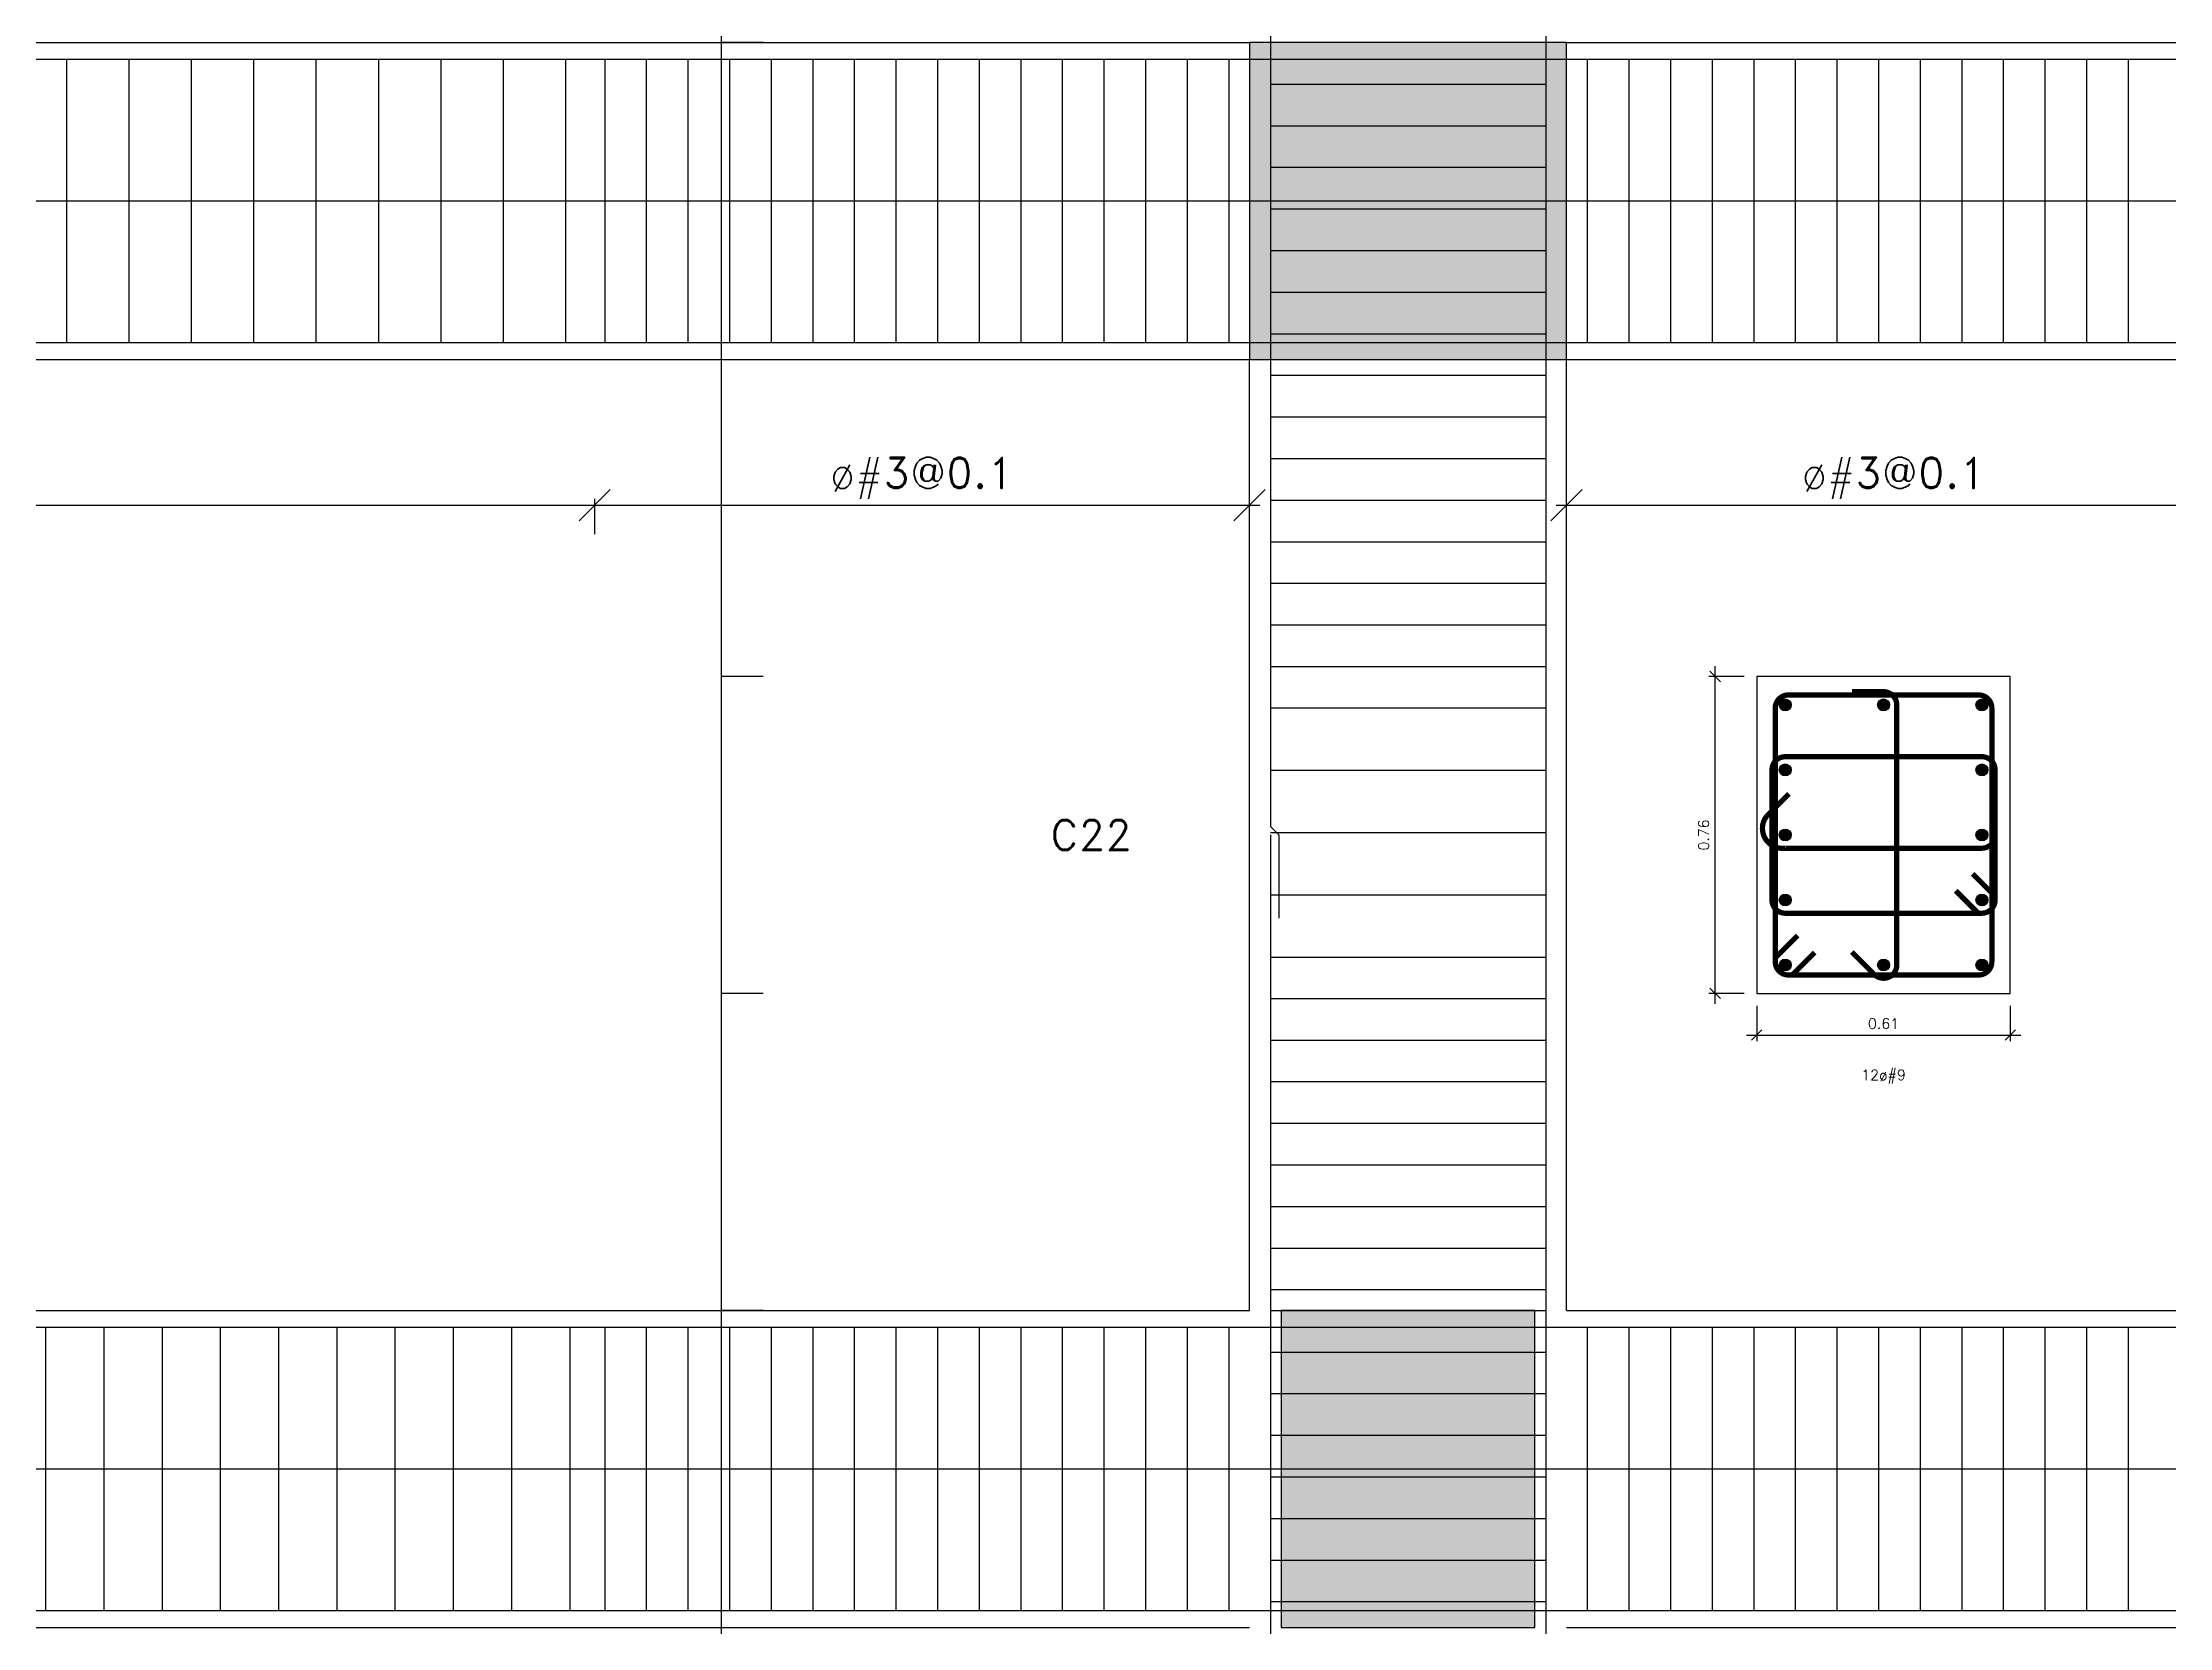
# Model space of a CAD drawing. Header units: inches. Extents: x 2674 to 28325, y -8016 to 21827.
# Drawn here: x 10241.9 to 10497.5, y -2017.1 to -1826.6 of the extents above; entities that cross this region are included whole.
import ezdxf

# ---------------------------------------------------------------- set-up
doc = ezdxf.new("R2010")
doc.units = ezdxf.units.IN
doc.header["$MEASUREMENT"] = 0
for name, color, linetype in [('Beam', 3, 'Continuous'), ('Beam elevation contour', 7, 'Continuous'), ('Beam rebar bot', 2, 'Continuous'), ('Beam rebar top', 2, 'Continuous'), ('Beam tie corner', 6, 'Continuous'), ('Beam tie mid', 4, 'Continuous'), ('Column elevation contorno', 7, 'Continuous'), ('Columns', 5, 'Continuous'), ('Dimensions', 7, 'Continuous'), ('Porticos', 7, 'Continuous'), ('Rebar long', 5, 'Continuous'), ('Rebar tie', 4, 'Continuous'), ('Texts', 7, 'Continuous')]:
    doc.layers.add(name, color=color, linetype=linetype)
doc.layers.add('Beam torsion rebar', color=7, linetype='Continuous', true_color=0xaf0000)
doc.styles.add('Letra', font='romand.shx')
doc.dimstyles.new('Dimension', dxfattribs={"dimscale": 0.083333, "dimtxt": 0.025, "dimasz": 0.025, "dimexe": 0.015, "dimexo": 0.03, "dimgap": 0.015, "dimtad": 1, "dimdec": 1, "dimzin": 0, "dimdsep": 46, "dimlunit": 4, "dimtxsty": 'Letra', "dimblk": 'OBLIQUE', "dimcen": 0.015, "dimdle": 0.025, "dimclrd": 256, "dimclre": 1, "dimclrt": 4, "dimadec": 0, "dimazin": 0, "dimtfac": 1, "dimtdec": 1, "dimtofl": 0, "dimtmove": 0, "dimatfit": 3, "dimfxl": 1, "dimtolj": 1, "dimtzin": 0, "dimarcsym": 0})

# ---------------------------------------------------------------- blocks, each defined once
blk = doc.blocks.new('_Oblique')
at = {"color": 0, "linetype": 'ByBlock', "lineweight": -2}
blk.add_line((-0.5, -0.5), (0.5, 0.5), dxfattribs=at)
blk = doc.blocks.new('*D585')
at = {"layer": 'Defpoints', "color": 0, "transparency": 16777216}
for p in [(10323.5, -1788.51), (10328.5, -1788.51), (10328.5, -1826.61)]:
    blk.add_point(p, dxfattribs=at)
at = {"layer": 'Dimensions', "color": 1, "linetype": 'ByBlock', "lineweight": -2, "transparency": 16777216}
for p, q in [((10328.5, -1788.51), (10323.5, -1788.51)), ((10328.5, -1826.61), (10323.5, -1826.61))]:
    blk.add_line(p, q, dxfattribs=at)
at = {"layer": 'Dimensions', "linetype": 'ByBlock', "lineweight": -2, "transparency": 16777216}
blk.add_line((10323.5, -1826.62), (10323.5, -1788.51), dxfattribs=at)
at = {"layer": 'Dimensions', "lineweight": -2, "transparency": 16777216, "xscale": 0.006249999999999999, "yscale": 0.006249999999999999, "zscale": 0.006249999999999999}
for p, rotation in [((10323.5, -1788.51), 90), ((10323.5, -1826.61), 270)]:
    blk.add_blockref('_Oblique', p, dxfattribs=dict(at, rotation=rotation))
at = {"layer": 'Dimensions', "color": 4, "transparency": 16777216, "insert": (10323.49, -1807.56), "char_height": 0.00625, "attachment_point": 5, "rotation": 90, "style": 'Letra'}
blk.add_mtext('\\A1;ø#3@0.1', dxfattribs=at)
blk = doc.blocks.new('*D31')
at = {"color": 1, "linetype": 'ByBlock', "lineweight": -2, "transparency": 16777216}
for p, q in [((-0.3348, 0.381), (-0.4198, 0.381)), ((-0.3348, -0.381), (-0.4198, -0.381))]:
    blk.add_line(p, q, dxfattribs=at)
at = {"linetype": 'ByBlock', "lineweight": -2, "transparency": 16777216}
blk.add_line((-0.4048, -0.406), (-0.4048, 0.406), dxfattribs=at)
at = {"layer": 'Defpoints', "transparency": 16777216}
for p in [(-0.4048, 0.381), (-0.3048, 0.381), (-0.3048, -0.381)]:
    blk.add_point(p, dxfattribs=at)
at = {"lineweight": -2, "transparency": 16777216, "xscale": 0.025, "yscale": 0.025, "zscale": 0.025}
for p, rotation in [((-0.4048, 0.381), 90), ((-0.4048, -0.381), 270)]:
    blk.add_blockref('_Oblique', p, dxfattribs=dict(at, rotation=rotation))
at = {"color": 4, "transparency": 16777216, "insert": (-0.4198, 0), "char_height": 0.025, "attachment_point": 8, "rotation": 90, "style": 'Letra'}
blk.add_mtext('0.76', dxfattribs=at)
blk = doc.blocks.new('*D32')
at = {"color": 1, "linetype": 'ByBlock', "lineweight": -2, "transparency": 16777216}
for p, q in [((-0.3048, -0.411), (-0.3048, -0.496)), ((0.3048, -0.411), (0.3048, -0.496))]:
    blk.add_line(p, q, dxfattribs=at)
at = {"linetype": 'ByBlock', "lineweight": -2, "transparency": 16777216}
blk.add_line((-0.3298, -0.481), (0.3298, -0.481), dxfattribs=at)
at = {"layer": 'Defpoints', "transparency": 16777216}
for p in [(-0.3048, -0.381), (0.3048, -0.381), (0.3048, -0.481)]:
    blk.add_point(p, dxfattribs=at)
at = {"lineweight": -2, "transparency": 16777216, "xscale": 0.025, "yscale": 0.025, "zscale": 0.025, "rotation": 180}
blk.add_blockref('_Oblique', (-0.3048, -0.481), dxfattribs=at)
at = {"lineweight": -2, "transparency": 16777216, "xscale": 0.025, "yscale": 0.025, "zscale": 0.025}
blk.add_blockref('_Oblique', (0.3048, -0.481), dxfattribs=at)
at = {"color": 4, "transparency": 16777216, "insert": (0, -0.466), "char_height": 0.025, "attachment_point": 8, "style": 'Letra'}
blk.add_mtext('0.61', dxfattribs=at)
blk = doc.blocks.new('#9')
blk.add_hatch(color=256).paths.add_polyline_path([(0.0143, 0, 1), (-0.0143, 0, 1)])
at = {"color": 0}
blk.add_circle((0, 0), 0.0143, dxfattribs=at)
blk = doc.blocks.new('*D588')
at = {"layer": 'Defpoints', "color": 0, "transparency": 16777216}
for p in [(10323.5, -1940.91), (10328.5, -1940.91), (10328.5, -1979.01)]:
    blk.add_point(p, dxfattribs=at)
at = {"layer": 'Dimensions', "color": 1, "linetype": 'ByBlock', "lineweight": -2, "transparency": 16777216}
for p, q in [((10328.5, -1940.91), (10323.5, -1940.91)), ((10328.5, -1979.01), (10323.5, -1979.01))]:
    blk.add_line(p, q, dxfattribs=at)
at = {"layer": 'Dimensions', "linetype": 'ByBlock', "lineweight": -2, "transparency": 16777216}
blk.add_line((10323.5, -1979.02), (10323.5, -1940.91), dxfattribs=at)
at = {"layer": 'Dimensions', "lineweight": -2, "transparency": 16777216, "xscale": 0.006249999999999999, "yscale": 0.006249999999999999, "zscale": 0.006249999999999999}
for p, rotation in [((10323.5, -1940.91), 90), ((10323.5, -1979.01), 270)]:
    blk.add_blockref('_Oblique', p, dxfattribs=dict(at, rotation=rotation))
at = {"layer": 'Dimensions', "color": 4, "transparency": 16777216, "insert": (10323.49, -1959.96), "char_height": 0.00625, "attachment_point": 5, "rotation": 90, "style": 'Letra'}
blk.add_mtext('\\A1;ø#3@0.1', dxfattribs=at)
blk = doc.blocks.new('*D589')
at = {"layer": 'Defpoints', "color": 0, "transparency": 16777216}
for p in [(10323.5, -1826.61), (10328.5, -1826.61), (10328.5, -1902.81)]:
    blk.add_point(p, dxfattribs=at)
at = {"layer": 'Dimensions', "color": 1, "linetype": 'ByBlock', "lineweight": -2, "transparency": 16777216}
for p, q in [((10328.5, -1826.61), (10323.5, -1826.61)), ((10328.5, -1902.81), (10323.5, -1902.81))]:
    blk.add_line(p, q, dxfattribs=at)
at = {"layer": 'Dimensions', "linetype": 'ByBlock', "lineweight": -2, "transparency": 16777216}
blk.add_line((10323.5, -1902.82), (10323.5, -1826.61), dxfattribs=at)
at = {"layer": 'Dimensions', "lineweight": -2, "transparency": 16777216, "xscale": 0.006249999999999999, "yscale": 0.006249999999999999, "zscale": 0.006249999999999999}
for p, rotation in [((10323.5, -1826.61), 90), ((10323.5, -1902.81), 270)]:
    blk.add_blockref('_Oblique', p, dxfattribs=dict(at, rotation=rotation))
at = {"layer": 'Dimensions', "color": 4, "transparency": 16777216, "insert": (10323.49, -1864.71), "char_height": 0.00625, "attachment_point": 5, "rotation": 90, "style": 'Letra'}
blk.add_mtext('\\A1;ø#3@0.1', dxfattribs=at)
blk = doc.blocks.new('*D590')
at = {"layer": 'Defpoints', "color": 0, "transparency": 16777216}
for p in [(10323.5, -1902.81), (10328.5, -1902.81), (10328.5, -1940.91)]:
    blk.add_point(p, dxfattribs=at)
at = {"layer": 'Dimensions', "color": 1, "linetype": 'ByBlock', "lineweight": -2, "transparency": 16777216}
for p, q in [((10328.5, -1902.81), (10323.5, -1902.81)), ((10328.5, -1940.91), (10323.5, -1940.91))]:
    blk.add_line(p, q, dxfattribs=at)
at = {"layer": 'Dimensions', "linetype": 'ByBlock', "lineweight": -2, "transparency": 16777216}
blk.add_line((10323.5, -1940.92), (10323.5, -1902.81), dxfattribs=at)
at = {"layer": 'Dimensions', "lineweight": -2, "transparency": 16777216, "xscale": 0.006249999999999999, "yscale": 0.006249999999999999, "zscale": 0.006249999999999999}
for p, rotation in [((10323.5, -1902.81), 90), ((10323.5, -1940.91), 270)]:
    blk.add_blockref('_Oblique', p, dxfattribs=dict(at, rotation=rotation))
at = {"layer": 'Dimensions', "color": 4, "transparency": 16777216, "insert": (10323.49, -1921.86), "char_height": 0.00625, "attachment_point": 5, "rotation": 90, "style": 'Letra'}
blk.add_mtext('\\A1;ø#3@0.15', dxfattribs=at)
blk = doc.blocks.new('*D592')
at = {"layer": 'Defpoints', "color": 0, "transparency": 16777216}
for p in [(10323.5, -1979.01), (10328.5, -1979.01), (10328.5, -2055.21)]:
    blk.add_point(p, dxfattribs=at)
at = {"layer": 'Dimensions', "color": 1, "linetype": 'ByBlock', "lineweight": -2, "transparency": 16777216}
for p, q in [((10328.5, -1979.01), (10323.5, -1979.01)), ((10328.5, -2055.21), (10323.5, -2055.21))]:
    blk.add_line(p, q, dxfattribs=at)
at = {"layer": 'Dimensions', "linetype": 'ByBlock', "lineweight": -2, "transparency": 16777216}
blk.add_line((10323.5, -2055.22), (10323.5, -1979.01), dxfattribs=at)
at = {"layer": 'Dimensions', "lineweight": -2, "transparency": 16777216, "xscale": 0.006249999999999999, "yscale": 0.006249999999999999, "zscale": 0.006249999999999999}
for p, rotation in [((10323.5, -1979.01), 90), ((10323.5, -2055.21), 270)]:
    blk.add_blockref('_Oblique', p, dxfattribs=dict(at, rotation=rotation))
at = {"layer": 'Dimensions', "color": 4, "transparency": 16777216, "insert": (10323.49, -2017.11), "char_height": 0.00625, "attachment_point": 5, "rotation": 90, "style": 'Letra'}
blk.add_mtext('\\A1;ø#3@0.1', dxfattribs=at)
blk = doc.blocks.new('*D208')
at = {"linetype": 'ByBlock', "lineweight": -2, "transparency": 16777216}
blk.add_line((708.3466, 7.4224), (709.9707, 7.4224), dxfattribs=at)
at = {"color": 1, "linetype": 'ByBlock', "lineweight": -2, "transparency": 16777216}
for p, q in [((708.3716, 7.3524), (708.3716, 7.4374)), ((709.9457, 7.3524), (709.9457, 7.4374))]:
    blk.add_line(p, q, dxfattribs=at)
at = {"layer": 'Defpoints', "transparency": 16777216}
for p in [(709.9457, 7.4224), (708.3716, 7.3224), (709.9457, 7.3224)]:
    blk.add_point(p, dxfattribs=at)
at = {"lineweight": -2, "transparency": 16777216, "xscale": 0.075, "yscale": 0.075, "zscale": 0.075, "rotation": 180}
blk.add_blockref('_Oblique', (708.3716, 7.4224), dxfattribs=at)
at = {"lineweight": -2, "transparency": 16777216, "xscale": 0.075, "yscale": 0.075, "zscale": 0.075}
blk.add_blockref('_Oblique', (709.9457, 7.4224), dxfattribs=at)
at = {"color": 4, "transparency": 16777216, "insert": (709.15865, 7.4374), "char_height": 0.075, "attachment_point": 8, "style": 'Letra'}
blk.add_mtext('ø#3@0.1', dxfattribs=at)
blk = doc.blocks.new('*D209')
at = {"linetype": 'ByBlock', "lineweight": -2, "transparency": 16777216}
blk.add_line((704.3066, 7.4224), (708.3966, 7.4224), dxfattribs=at)
at = {"color": 1, "linetype": 'ByBlock', "lineweight": -2, "transparency": 16777216}
for p, q in [((704.3316, 7.3524), (704.3316, 7.4374)), ((708.3716, 7.3524), (708.3716, 7.4374))]:
    blk.add_line(p, q, dxfattribs=at)
at = {"layer": 'Defpoints', "transparency": 16777216}
for p in [(708.3716, 7.4224), (704.3316, 7.3224), (708.3716, 7.3224)]:
    blk.add_point(p, dxfattribs=at)
at = {"lineweight": -2, "transparency": 16777216, "xscale": 0.075, "yscale": 0.075, "zscale": 0.075, "rotation": 180}
blk.add_blockref('_Oblique', (704.3316, 7.4224), dxfattribs=at)
at = {"lineweight": -2, "transparency": 16777216, "xscale": 0.075, "yscale": 0.075, "zscale": 0.075}
blk.add_blockref('_Oblique', (708.3716, 7.4224), dxfattribs=at)
at = {"color": 4, "transparency": 16777216, "insert": (706.3516, 7.4374), "char_height": 0.075, "attachment_point": 8, "style": 'Letra'}
blk.add_mtext('ø#3@0.15', dxfattribs=at)
blk = doc.blocks.new('FB 30 X 30')
blk.add_hatch(color=256).paths.add_polyline_path([(0.381, 0.381), (-0.381, 0.381), (-0.381, -0.381), (0.381, -0.381)])
at = {"color": 0}
blk.add_lwpolyline([(0.381, 0.381), (-0.381, 0.381), (-0.381, -0.381), (0.381, -0.381)], close=True, dxfattribs=at)
blk = doc.blocks.new('*D210')
at = {"linetype": 'ByBlock', "lineweight": -2, "transparency": 16777216}
blk.add_line((710.6827, 7.4224), (712.3067, 7.4224), dxfattribs=at)
at = {"color": 1, "linetype": 'ByBlock', "lineweight": -2, "transparency": 16777216}
for p, q in [((710.7077, 7.3524), (710.7077, 7.4374)), ((712.2817, 7.3524), (712.2817, 7.4374))]:
    blk.add_line(p, q, dxfattribs=at)
at = {"layer": 'Defpoints', "transparency": 16777216}
for p in [(712.2817, 7.4224), (710.7077, 7.3224), (712.2817, 7.3224)]:
    blk.add_point(p, dxfattribs=at)
at = {"lineweight": -2, "transparency": 16777216, "xscale": 0.075, "yscale": 0.075, "zscale": 0.075, "rotation": 180}
blk.add_blockref('_Oblique', (710.7077, 7.4224), dxfattribs=at)
at = {"lineweight": -2, "transparency": 16777216, "xscale": 0.075, "yscale": 0.075, "zscale": 0.075}
blk.add_blockref('_Oblique', (712.2817, 7.4224), dxfattribs=at)
at = {"color": 4, "transparency": 16777216, "insert": (711.4947, 7.4374), "char_height": 0.075, "attachment_point": 8, "style": 'Letra'}
blk.add_mtext('ø#3@0.1', dxfattribs=at)
blk = doc.blocks.new('FB 24 X 30')
blk.add_hatch(color=256).paths.add_polyline_path([(0.3048, 0.381), (-0.3048, 0.381), (-0.3048, -0.381), (0.3048, -0.381)])
at = {"color": 0}
blk.add_lwpolyline([(0.3048, 0.381), (-0.3048, 0.381), (-0.3048, -0.381), (0.3048, -0.381)], close=True, dxfattribs=at)
blk = doc.blocks.new('B33-B34-B35-B36-Story1')
at = {"layer": 'Beam elevation contour'}
for points in [[(702.7576, 5.4864), (709.9457, 5.4864)], [(710.7077, 5.4864), (717.2356, 5.4864)], [(702.7576, 4.7244), (709.9457, 4.7244)], [(710.7077, 4.7244), (717.2356, 4.7244)]]:
    blk.add_lwpolyline(points, dxfattribs=at)
at = {"layer": 'Beam rebar bot'}
blk.add_lwpolyline([(732.8728, 5.0644), (732.8728, 4.7644), (702.188, 4.7644), (702.188, 5.0644)], dxfattribs=at)
at = {"layer": 'Beam rebar top'}
blk.add_lwpolyline([(702.208, 5.1464), (702.208, 5.4464), (732.8928, 5.4464), (732.8928, 5.1464)], dxfattribs=at)
at = {"layer": 'Beam tie corner'}
for points in [[(708.3957, 5.4464), (708.3957, 4.7644)], [(708.4957, 5.4464), (708.4957, 4.7644)], [(708.5957, 5.4464), (708.5957, 4.7644)], [(708.6957, 5.4464), (708.6957, 4.7644)], [(708.7957, 5.4464), (708.7957, 4.7644)], [(708.8957, 5.4464), (708.8957, 4.7644)], [(708.9957, 5.4464), (708.9957, 4.7644)], [(709.0957, 5.4464), (709.0957, 4.7644)], [(709.1957, 5.4464), (709.1957, 4.7644)], [(709.2957, 5.4464), (709.2957, 4.7644)], [(709.3957, 5.4464), (709.3957, 4.7644)], [(709.4957, 5.4464), (709.4957, 4.7644)], [(709.5957, 5.4464), (709.5957, 4.7644)], [(709.6957, 5.4464), (709.6957, 4.7644)], [(709.7957, 5.4464), (709.7957, 4.7644)], [(709.8957, 5.4464), (709.8957, 4.7644)], [(710.7577, 5.4464), (710.7577, 4.7644)], [(710.8577, 5.4464), (710.8577, 4.7644)], [(710.9577, 5.4464), (710.9577, 4.7644)], [(711.0577, 5.4464), (711.0577, 4.7644)], [(711.1577, 5.4464), (711.1577, 4.7644)], [(711.2577, 5.4464), (711.2577, 4.7644)], [(711.3577, 5.4464), (711.3577, 4.7644)], [(711.4577, 5.4464), (711.4577, 4.7644)], [(711.5577, 5.4464), (711.5577, 4.7644)], [(711.6577, 5.4464), (711.6577, 4.7644)], [(711.7577, 5.4464), (711.7577, 4.7644)], [(711.8577, 5.4464), (711.8577, 4.7644)], [(711.9577, 5.4464), (711.9577, 4.7644)], [(712.0577, 5.4464), (712.0577, 4.7644)]]:
    blk.add_lwpolyline(points, dxfattribs=at)
at = {"layer": 'Beam tie mid'}
for points in [[(707.0516, 5.4464), (707.0516, 4.7644)], [(707.1916, 5.4464), (707.1916, 4.7644)], [(707.3316, 5.4464), (707.3316, 4.7644)], [(707.4716, 5.4464), (707.4716, 4.7644)], [(707.6116, 5.4464), (707.6116, 4.7644)], [(707.7516, 5.4464), (707.7516, 4.7644)], [(707.8916, 5.4464), (707.8916, 4.7644)], [(708.0316, 5.4464), (708.0316, 4.7644)], [(708.1716, 5.4464), (708.1716, 4.7644)], [(708.3116, 5.4464), (708.3116, 4.7644)]]:
    blk.add_lwpolyline(points, dxfattribs=at)
at = {"layer": 'Beam torsion rebar'}
blk.add_lwpolyline([(702.188, 5.1054), (732.8928, 5.1054)], dxfattribs=at)
at = {"layer": 'Beam', "color": 0}
blk.add_blockref('FB 24 X 30', (710.3267, 5.1054), dxfattribs=at)
blk = doc.blocks.new('C 30 X 24')
at = {"layer": 'Columns'}
blk.add_lwpolyline([(-0.3048, -0.381), (0.3048, -0.381), (0.3048, 0.381), (-0.3048, 0.381)], close=True, dxfattribs=at)
at = {"layer": 'Rebar tie'}
for points in [[(-0.2065, -0.2419, 0.0127, 0.0127, 0), (-0.2604, -0.2958, 0.0127, 0.0127, 0), (-0.2604, -0.3048, 0.0127, 0.0127, 0.414214), (-0.2286, -0.3366, 0.0127, 0.0127, 0), (0.2286, -0.3366, 0.0127, 0.0127, 0.414214), (0.2604, -0.3048, 0.0127, 0.0127, 0), (0.2604, 0.3048, 0.0127, 0.0127, 0.414214), (0.2286, 0.3366, 0.0127, 0.0127, 0), (-0.2286, 0.3366, 0.0127, 0.0127, 0.414214), (-0.2604, 0.3048, 0.0127, 0.0127, 0), (-0.2604, -0.3048, 0.0127, 0.0127, 0.414214), (-0.2286, -0.3366, 0.0127, 0.0127, 0), (-0.2196, -0.3366, 0.0127, 0.0127, 0), (-0.1657, -0.2827, 0.0127, 0.0127, 0)], [(-0.0763, -0.2812, 0.0127, 0.0127, 0), (-0.0225, -0.3351, 0.0127, 0.0127, 0.668179), (0.0318, -0.3126, 0.0127, 0.0127, 0), (0.0318, 0.3126, 0.0127, 0.0127, 0.414214), (0, 0.3444, 0.0127, 0.0127, 0), (-0.0762, 0.3444, 0.0127, 0.0127, 0)], [(0.2143, -0.0935, 0.0127, 0.0127, 0), (0.2682, -0.1473, 0.0127, 0.0127, 0), (0.2682, -0.1563, 0.0127, 0.0127, -0.414214), (0.2364, -0.1881, 0.0127, 0.0127, 0), (-0.2364, -0.1881, 0.0127, 0.0127, -0.414214), (-0.2682, -0.1563, 0.0127, 0.0127, 0), (-0.2682, 0.1563, 0.0127, 0.0127, -0.414214), (-0.2364, 0.1881, 0.0127, 0.0127, 0), (0.2364, 0.1881, 0.0127, 0.0127, -0.414214), (0.2682, 0.1563, 0.0127, 0.0127, 0), (0.2682, -0.1563, 0.0127, 0.0127, -0.414214), (0.2364, -0.1881, 0.0127, 0.0127, 0), (0.2275, -0.1881, 0.0127, 0.0127, 0), (0.1736, -0.1342, 0.0127, 0.0127, 0)], [(-0.2275, 0.0988, 0.0127, 0.0127, 0), (-0.2813, 0.0449, 0.0127, 0.0127, 0.668179), (-0.2364, -0.0318, 0.0127, 0.0127, 0), (0.2364, -0.0318, 0.0127, 0.0127, 0.414214), (0.2682, 0, 0.0127, 0.0127, 0), (0.2682, 0.0762, 0.0127, 0.0127, 0)]]:
    blk.add_lwpolyline(points, format="xyseb", dxfattribs=at)
at = {"layer": 'Rebar long', "color": 0}
for p in [(-0.2364, 0.3126), (0, 0.3126), (0.2364, 0.3126), (-0.2364, 0.1563), (0.2364, 0.1563), (-0.2364, 0), (0.2364, 0), (-0.2364, -0.1563), (0.2364, -0.1563), (-0.2364, -0.3126), (0, -0.3126), (0.2364, -0.3126)]:
    blk.add_blockref('#9', p, dxfattribs=at)
at = {"layer": 'Texts', "insert": (0, -0.581), "char_height": 0.025, "width": 0.056717, "attachment_point": 5, "style": 'Letra'}
blk.add_mtext('12ø#9', dxfattribs=at)
at = {"layer": 'Dimensions'}
for p2, distance, picture, middle in [((-0.3048, 0.381), 0.1, '*D31', (-0.4048, 0)), ((0.3048, -0.381), -0.1, '*D32', (0, -0.481))]:
    dim = blk.add_aligned_dim(p1=(-0.3048, -0.381), p2=p2, distance=distance, dimstyle='Dimension', override={"dimtxt": 0.025, "dimasz": 0.025, "dimpost": '<>'}, dxfattribs=at)
    dim.commit()
    dim.dimension.update_dxf_attribs({"geometry": picture, "text_midpoint": middle})
blk = doc.blocks.new('B33-B34-B35-B36-Story2')
at = {"layer": 'Beam elevation contour'}
for points in [[(702.7576, 8.5344), (709.9457, 8.5344)], [(710.7077, 8.5344), (717.2356, 8.5344)], [(702.7576, 7.7724), (709.9457, 7.7724)], [(710.7077, 7.7724), (717.2356, 7.7724)]]:
    blk.add_lwpolyline(points, dxfattribs=at)
at = {"layer": 'Beam rebar bot'}
blk.add_lwpolyline([(732.8728, 8.1124), (732.8728, 7.8124), (702.188, 7.8124), (702.188, 8.1124)], dxfattribs=at)
at = {"layer": 'Beam rebar top'}
blk.add_lwpolyline([(702.208, 8.1944), (702.208, 8.4944), (732.8928, 8.4944), (732.8928, 8.1944)], dxfattribs=at)
at = {"layer": 'Beam tie corner'}
for points in [[(708.3957, 8.4944), (708.3957, 7.8124)], [(708.4957, 8.4944), (708.4957, 7.8124)], [(708.5957, 8.4944), (708.5957, 7.8124)], [(708.6957, 8.4944), (708.6957, 7.8124)], [(708.7957, 8.4944), (708.7957, 7.8124)], [(708.8957, 8.4944), (708.8957, 7.8124)], [(708.9957, 8.4944), (708.9957, 7.8124)], [(709.0957, 8.4944), (709.0957, 7.8124)], [(709.1957, 8.4944), (709.1957, 7.8124)], [(709.2957, 8.4944), (709.2957, 7.8124)], [(709.3957, 8.4944), (709.3957, 7.8124)], [(709.4957, 8.4944), (709.4957, 7.8124)], [(709.5957, 8.4944), (709.5957, 7.8124)], [(709.6957, 8.4944), (709.6957, 7.8124)], [(709.7957, 8.4944), (709.7957, 7.8124)], [(709.8957, 8.4944), (709.8957, 7.8124)], [(710.7577, 8.4944), (710.7577, 7.8124)], [(710.8577, 8.4944), (710.8577, 7.8124)], [(710.9577, 8.4944), (710.9577, 7.8124)], [(711.0577, 8.4944), (711.0577, 7.8124)], [(711.1577, 8.4944), (711.1577, 7.8124)], [(711.2577, 8.4944), (711.2577, 7.8124)], [(711.3577, 8.4944), (711.3577, 7.8124)], [(711.4577, 8.4944), (711.4577, 7.8124)], [(711.5577, 8.4944), (711.5577, 7.8124)], [(711.6577, 8.4944), (711.6577, 7.8124)], [(711.7577, 8.4944), (711.7577, 7.8124)], [(711.8577, 8.4944), (711.8577, 7.8124)], [(711.9577, 8.4944), (711.9577, 7.8124)], [(712.0577, 8.4944), (712.0577, 7.8124)]]:
    blk.add_lwpolyline(points, dxfattribs=at)
at = {"layer": 'Beam tie mid'}
for points in [[(707.1016, 8.4944), (707.1016, 7.8124)], [(707.2516, 8.4944), (707.2516, 7.8124)], [(707.4016, 8.4944), (707.4016, 7.8124)], [(707.5516, 8.4944), (707.5516, 7.8124)], [(707.7016, 8.4944), (707.7016, 7.8124)], [(707.8516, 8.4944), (707.8516, 7.8124)], [(708.0016, 8.4944), (708.0016, 7.8124)], [(708.1516, 8.4944), (708.1516, 7.8124)], [(708.3016, 8.4944), (708.3016, 7.8124)]]:
    blk.add_lwpolyline(points, dxfattribs=at)
at = {"layer": 'Beam torsion rebar'}
blk.add_lwpolyline([(702.188, 8.1534), (732.8928, 8.1534)], dxfattribs=at)
at = {"layer": 'Beam', "color": 0}
blk.add_blockref('FB 30 X 30', (710.3267, 8.1534), dxfattribs=at)
at = {"layer": 'Dimensions'}
for p1, p2, text, picture, middle in [((704.3316, 7.3224), (708.3716, 7.3224), 'ø#3@0.15', '*D209', (706.3516, 7.4224)), ((708.3716, 7.3224), (709.9457, 7.3224), 'ø#3@0.1', '*D208', (709.1586, 7.4224)), ((710.7077, 7.3224), (712.2817, 7.3224), 'ø#3@0.1', '*D210', (711.4947, 7.4224))]:
    dim = blk.add_aligned_dim(p1=p1, p2=p2, distance=0.1, text=text, dimstyle='Dimension', override={"dimtxt": 0.075, "dimasz": 0.075, "dimpost": '<>'}, dxfattribs=at)
    dim.commit()
    dim.dimension.update_dxf_attribs({"geometry": picture, "text_midpoint": middle})

msp = doc.modelspace()

# ---------------------------------------------------------------- linework, layer by layer
at = {"layer": 'Beam rebar bot'}
for points in [[(10389.46, -1617.06), (10389.46, -1920.86)], [(10422.56, -1769.46), (10422.56, -2073.26)], [(10390.46, -1921.86), (10389.46, -1920.86)], [(10389.46, -1921.86), (10389.46, -2210.42)], [(10390.46, -1921.86), (10390.46, -1931.86)]]:
    msp.add_lwpolyline(points, dxfattribs=at)
at = {"layer": 'Beam tie corner'}
for points in [[(10389.46, -1831.61), (10422.56, -1831.61)], [(10389.46, -1836.61), (10422.56, -1836.61)], [(10389.46, -1841.61), (10422.56, -1841.61)], [(10389.46, -1846.61), (10422.56, -1846.61)], [(10389.46, -1851.61), (10422.56, -1851.61)], [(10389.46, -1856.61), (10422.56, -1856.61)], [(10389.46, -1861.61), (10422.56, -1861.61)], [(10389.46, -1866.61), (10422.56, -1866.61)], [(10389.46, -1871.61), (10422.56, -1871.61)], [(10389.46, -1876.61), (10422.56, -1876.61)], [(10389.46, -1881.61), (10422.56, -1881.61)], [(10389.46, -1886.61), (10422.56, -1886.61)], [(10389.46, -1891.61), (10422.56, -1891.61)], [(10389.46, -1896.61), (10422.56, -1896.61)], [(10389.46, -1901.61), (10422.56, -1901.61)], [(10389.46, -1941.51), (10422.56, -1941.51)], [(10389.46, -1946.51), (10422.56, -1946.51)], [(10389.46, -1951.51), (10422.56, -1951.51)], [(10389.46, -1956.51), (10422.56, -1956.51)], [(10389.46, -1961.51), (10422.56, -1961.51)], [(10389.46, -1966.51), (10422.56, -1966.51)], [(10389.46, -1971.51), (10422.56, -1971.51)], [(10389.46, -1976.51), (10422.56, -1976.51)], [(10389.46, -1979.01), (10422.56, -1979.01)], [(10389.46, -1984.01), (10422.56, -1984.01)], [(10389.46, -1989.01), (10422.56, -1989.01)], [(10389.46, -1994.01), (10422.56, -1994.01)], [(10389.46, -1999.01), (10422.56, -1999.01)], [(10389.46, -2004.01), (10422.56, -2004.01)], [(10389.46, -2009.01), (10422.56, -2009.01)], [(10389.46, -2014.01), (10422.56, -2014.01)]]:
    msp.add_lwpolyline(points, dxfattribs=at)
at = {"layer": 'Beam tie mid'}
for points in [[(10389.46, -1906.56), (10422.56, -1906.56)], [(10389.46, -1914.06), (10422.56, -1914.06)], [(10389.46, -1921.56), (10422.56, -1921.56)], [(10389.46, -1929.06), (10422.56, -1929.06)], [(10389.46, -1936.56), (10422.56, -1936.56)]]:
    msp.add_lwpolyline(points, dxfattribs=at)
at = {"layer": 'Column elevation contorno'}
for points in [[(10386.96, -1979.01), (10386.96, -1864.71)], [(10425.06, -1979.01), (10425.06, -1864.71)]]:
    msp.add_lwpolyline(points, dxfattribs=at)

# ---------------------------------------------------------------- block references
at = {"layer": 'Dimensions', "color": 0, "xscale": 49.99999999999999, "yscale": 49.99999999999999, "zscale": 49.99999999999999}
msp.add_blockref('C 30 X 24', (10463.16, -1921.86), dxfattribs=at)
at = {"layer": 'Porticos', "color": 0, "xscale": 49.99999999999999, "yscale": 49.99999999999999, "zscale": 49.99999999999999}
for name in ['B33-B34-B35-B36-Story2', 'B33-B34-B35-B36-Story1']:
    msp.add_blockref(name, (-25110.33, -2253.33), dxfattribs=at)

# ---------------------------------------------------------------- texts
at = {"layer": 'Texts', "insert": (10367.91, -1921.86), "char_height": 3.75, "width": 2.8358, "attachment_point": 5, "style": 'Letra'}
msp.add_mtext('C22', dxfattribs=at)

# ---------------------------------------------------------------- dimensions: what is measured, and where the dimension line sits
at = {"layer": 'Dimensions'}
for p1, p2, text, picture, middle in [((10328.5, -1826.61), (10328.5, -1788.51), 'ø#3@0.1', '*D585', (10323.49, -1807.56)), ((10328.5, -1902.81), (10328.5, -1826.61), 'ø#3@0.1', '*D589', (10323.49, -1864.71)), ((10328.5, -1940.91), (10328.5, -1902.81), 'ø#3@0.15', '*D590', (10323.49, -1921.86)), ((10328.5, -1979.01), (10328.5, -1940.91), 'ø#3@0.1', '*D588', (10323.49, -1959.96)), ((10328.5, -2055.21), (10328.5, -1979.01), 'ø#3@0.1', '*D592', (10323.49, -2017.11))]:
    dim = msp.add_aligned_dim(p1=p1, p2=p2, distance=5, text=text, dimstyle='Dimension', override={"dimscale": 0.083333, "dimtxt": 0.075, "dimasz": 0.075, "dimpost": '<>'}, dxfattribs=at)
    dim.commit()
    dim.dimension.update_dxf_attribs({"geometry": picture, "text_midpoint": middle})

doc.saveas('drawing.dxf')
